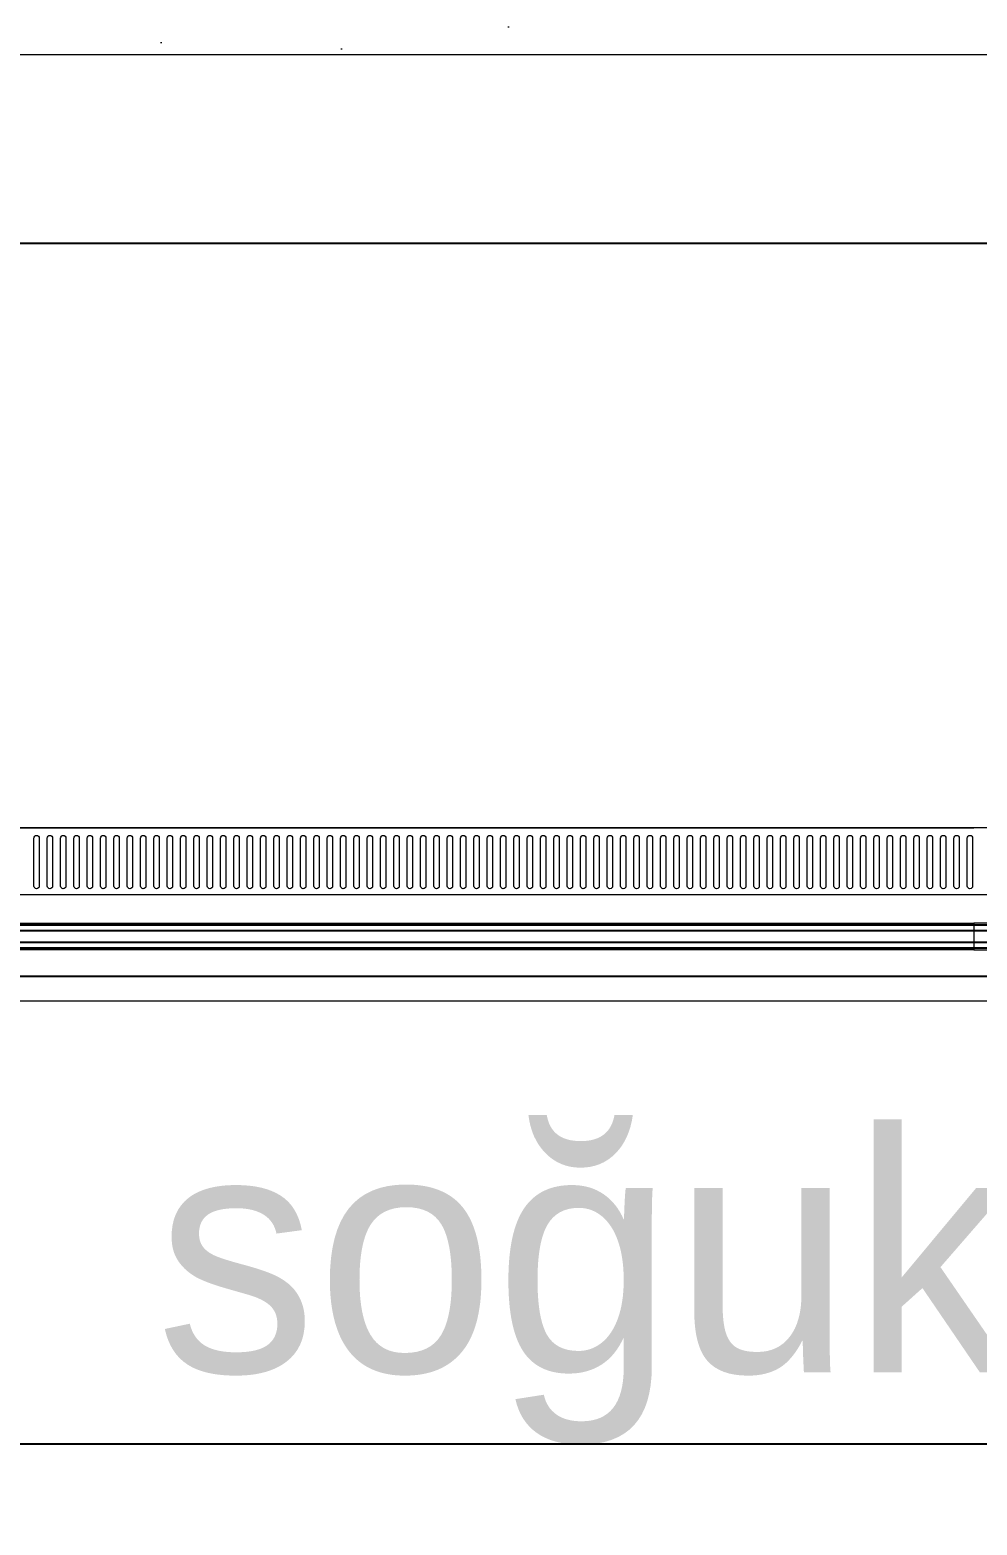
# Model space of a CAD drawing. Header units: centimetres. Extents: x -72470 to -43129, y -18750 to -16337.
# Drawn here: x -55032.4 to -54961.4, y -17343.7 to -17231.5 of the extents above; entities that cross this region are included whole.
import ezdxf

# ---------------------------------------------------------------- set-up
doc = ezdxf.new("R2010")
doc.units = ezdxf.units.CM
doc.header["$MEASUREMENT"] = 0
doc.linetypes.add('DUZ', pattern=[0])
doc.layers.get('0').update_dxf_attribs({"linetype": 'DUZ', "lineweight": 0})
doc.layers.get('Defpoints').update_dxf_attribs({"lineweight": 0})
doc.layers.add('11-021_500-BLOK B-str_zemin_kat$0$2DTARAMA1', color=253, linetype='Continuous')
doc.layers.add('CAM', color=4, linetype='Continuous')
doc.layers.add('M-OLCU-IC', color=155, linetype='Continuous', lineweight=0)
doc.layers.add('TEFRIS', color=30, linetype='Continuous', lineweight=9)
doc.styles.add('ARIAL', font='arial.ttf', dxfattribs={"width": 0.6})
doc.styles.add('TAKSİM', font='GOTHIC.TTF', dxfattribs={"height": 20})
doc.dimstyles.new('E_100', dxfattribs={"dimtxt": 10, "dimasz": 10, "dimexe": 5, "dimexo": 30, "dimgap": 3, "dimtad": 1, "dimtoh": 1, "dimdec": 0, "dimzin": 12, "dimdsep": 46, "dimtxsty": 'ARIAL', "dimblk": 'OBLIQUE', "dimcen": 5, "dimdle": 1, "dimclrt": 256, "dimadec": 0, "dimazin": 3, "dimtfac": 1, "dimtdec": 0, "dimtofl": 0, "dimtmove": 2, "dimatfit": 3, "dimldrblk": 'OBLIQUE', "dimfxl": 5, "dimtolj": 1, "dimtzin": 0, "dimarcsym": 0})

# ---------------------------------------------------------------- blocks, each defined once
blk = doc.blocks.new('_OBLIQUE')
at = {"layer": 'M-OLCU-IC', "linetype": 'ByBlock'}
for p, q in [((-0.5, -0.5), (0.5, 0.5)), ((0, 0), (0, 0))]:
    blk.add_line(p, q, dxfattribs=at)
blk = doc.blocks.new('*D90')
at = {"color": 0, "linetype": 'Continuous', "lineweight": -2, "transparency": 16777216}
for p, q in [((-55371.23390606668, -17334.34602291379), (-55371.23390606668, -17342.56599142592)), ((-53448.18576918088, -17334.34602291568), (-53448.18576918088, -17342.56599142592)), ((-55372.23390606668, -17337.56599142592), (-53447.18576918088, -17337.56599142592))]:
    blk.add_line(p, q, dxfattribs=at)
at = {"layer": 'Defpoints', "color": 0, "linetype": 'Continuous', "transparency": 16777216}
for p in [(-55371.23390606668, -17304.34602291379), (-53448.18576918088, -17304.34602291568), (-53448.18576918088, -17337.56599142592)]:
    blk.add_point(p, dxfattribs=at)
at = {"color": 0, "linetype": 'Continuous', "lineweight": -2, "transparency": 16777216, "xscale": 10, "yscale": 10, "zscale": 10, "rotation": 180}
blk.add_blockref('_OBLIQUE', (-55371.23390606668, -17337.56599142592), dxfattribs=at)
at = {"color": 0, "linetype": 'Continuous', "lineweight": -2, "transparency": 16777216, "xscale": 10, "yscale": 10, "zscale": 10}
blk.add_blockref('_OBLIQUE', (-53448.18576918088, -17337.56599142592), dxfattribs=at)
at = {"linetype": 'Continuous', "transparency": 16777216, "insert": (-54409.70983762378, -17329.4568509075), "char_height": 10, "attachment_point": 5, "style": 'ARIAL'}
blk.add_mtext('\\A1;1923', dxfattribs=at)

msp = doc.modelspace()

# ---------------------------------------------------------------- hatches: boundary and pattern name
h = msp.add_hatch()
h.set_pattern_fill('AR-CONC', color=256, scale=5)
h.set_pattern_definition([(49.99999999999999, (7173.62819381911, -52.02101693398254), (35.86300913003767, -3.137606749129755), [3.75, -41.25]), (355, (7173.62819381911, -52.02101693398254), (-6.937566680650001, 37.60960668500059), [3, -33]), (100.45144446, (7176.61677786911, -52.28248413398251), (28.9254423363556, 34.47199954843147), [3.187009599999994, -35.05710559999991]), (46.18420000000001, (7173.62819381911, -42.02101693398254), (53.36206653357862, -8.275964039653827), [5.625, -61.875]), (96.63563549, (7178.075031069109, -42.71068228398258), (46.73309728371142, 48.70593003872752), [4.7805171, -52.58568799999999]), (351.1841639899999, (7173.62819381911, -42.02101693398254), (46.73309725273866, 48.70593001349951), [4.5, -49.50000005]), (21, (7178.62819381911, -44.52101693398254), (29.84535260592308, -20.13094453326694), [3.75, -41.25]), (326.0000000000001, (7178.62819381911, -44.52101693398254), (12.16576659607909, 36.25750225234265), [3, -33]), (71.45144474, (7181.115306519109, -46.19859563398245), (42.01111883649855, 16.12655764031769), [3.1870095, -35.0571056]), (37.50000000000001, (7173.62819381911, -52.02101693398254), (0.6079927658645334, 16.64469269156557), [0, -32.59999999999999, 0, -33.5, 0, -33.125]), (7.499999999999999, (7173.62819381911, -52.02101693398254), (13.15347687210743, 19.72058559411801), [0, -19.1, 0, -31.85, 0, -12.625]), (327.5, (7162.47819381911, -52.02101693398254), (26.69112180862045, -1.127743586718988), [0, -12.5, 0, -39, 0, -51.75]), (317.5, (7157.47819381911, -52.02101693398254), (29.15930846711931, 5.005249116615886), [0, -16.25, 0, -25.9, 0, -36.75])])
h.paths.add_polyline_path([(-54833.11687720778, -17204.36617192873), (-54960.61687720778, -17204.36617192873), (-55083.11687720778, -17204.36617192873), (-55083.11687720778, -17233.36617192873), (-54833.11687720778, -17233.36617192873)])
at = {"layer": '11-021_500-BLOK B-str_zemin_kat$0$2DTARAMA1'}
h = msp.add_hatch(dxfattribs=at)
h.set_pattern_fill('ANSI33', color=256, scale=100)
h.set_pattern_definition([(45, (-413509.5235000515, -192690.2066484655), (-17.67766952966369, 17.67766952966369), []), (45, (-413491.8458305515, -192690.2066484655), (-17.67766952966369, 17.67766952966369), [12.5, -6.25])])
edge = h.paths.add_edge_path()
edge.add_arc((-53448.18576900393, -17219.43709981061), 40, 0, 360)
edge = h.paths.add_edge_path()
edge.add_arc((-54288.18576900393, -17219.43709981061), 40, 0, 360)
edge = h.paths.add_edge_path()
edge.add_arc((-55128.18576900393, -17219.43709981061), 40, 0, 360)
edge = h.paths.add_edge_path()
edge.add_arc((-55968.18576900393, -17219.43709981061), 40, 0, 360)
h.paths.add_polyline_path([(-54835.71432833868, -17053.77368003472), (-54661.95784812042, -17053.77368003472), (-54661.95784812042, -17007.82211113978), (-54835.71432833868, -17007.82211113978)], flags=9)
h.paths.add_polyline_path([(-53982.50537089037, -17053.79925984381), (-53808.73865874844, -17053.79925984381), (-53808.73865874844, -17007.81699517807), (-53982.50537089037, -17007.81699517807)], flags=9)
h.paths.add_polyline_path([(-55675.71944430051, -17053.79925984381), (-55520.59938973019, -17053.79925984381), (-55520.59938973019, -17007.81699517807), (-55675.71944430051, -17007.81699517807)], flags=9)
edge = h.paths.add_edge_path()
edge.add_arc((-56808.18576900393, -17219.43709981061), 40, 0, 360)
edge = h.paths.add_edge_path()
edge.add_arc((-55128.18576900393, -18059.43709981061), 40, 0, 360)
edge = h.paths.add_edge_path()
edge.add_arc((-54288.18576900393, -18059.43709981061), 40, 0, 360)
edge = h.paths.add_edge_path()
edge.add_arc((-53448.18576900393, -18059.43709981061), 40, 0, 360)

# ---------------------------------------------------------------- linework, layer by layer
for p, q in [((-55083.11687720778, -17233.36617192873), (-54955.61687720778, -17233.36617192873)), ((-55077.11687720778, -17291.36617192873), (-54961.61687720778, -17291.36617192873)), ((-54833.11687720778, -17291.36617192873), (-55077.11687720778, -17291.36617192873)), ((-55083.11687720778, -17296.36617192873), (-54955.61687720778, -17296.36617192873))]:
    msp.add_line(p, q)
at = {"color": 7, "lineweight": 0}
msp.add_line((-55083.11687720778, -17233.36617192873), (-54955.61687720778, -17233.36617192873), dxfattribs=at)
for points in [[(-55032.11687720778, -17295.73638267815), (-55032.11687720778, -17292.13638267816, -0.414213562373095), (-55031.91687720778, -17291.93638267816), (-55031.91687720778, -17291.93638267816, -0.414213562373095), (-55031.71687720779, -17292.13638267816), (-55031.71687720779, -17295.73638267815, -0.414213562373095), (-55031.91687720778, -17295.93638267816), (-55031.91687720778, -17295.93638267816, -0.414213562373095)], [(-55032.11687720778, -17295.73638267815), (-55032.11687720778, -17292.13638267816, -0.414213562373095), (-55031.91687720778, -17291.93638267816), (-55031.91687720778, -17291.93638267816, -0.414213562373095), (-55031.71687720779, -17292.13638267816), (-55031.71687720779, -17295.73638267815, -0.414213562373095), (-55031.91687720778, -17295.93638267816), (-55031.91687720778, -17295.93638267816, -0.414213562373095)], [(-55031.11687720778, -17295.73638267815), (-55031.11687720778, -17292.13638267816, -0.414213562373095), (-55030.91687720778, -17291.93638267816), (-55030.91687720778, -17291.93638267816, -0.414213562373095), (-55030.71687720779, -17292.13638267816), (-55030.71687720779, -17295.73638267815, -0.414213562373095), (-55030.91687720778, -17295.93638267816), (-55030.91687720778, -17295.93638267816, -0.414213562373095)], [(-55031.11687720778, -17295.73638267815), (-55031.11687720778, -17292.13638267816, -0.414213562373095), (-55030.91687720778, -17291.93638267816), (-55030.91687720778, -17291.93638267816, -0.414213562373095), (-55030.71687720779, -17292.13638267816), (-55030.71687720779, -17295.73638267815, -0.414213562373095), (-55030.91687720778, -17295.93638267816), (-55030.91687720778, -17295.93638267816, -0.414213562373095)], [(-55030.11687720778, -17295.73638267815), (-55030.11687720778, -17292.13638267816, -0.414213562373095), (-55029.91687720778, -17291.93638267816), (-55029.91687720778, -17291.93638267816, -0.414213562373095), (-55029.71687720779, -17292.13638267816), (-55029.71687720779, -17295.73638267815, -0.414213562373095), (-55029.91687720778, -17295.93638267816), (-55029.91687720778, -17295.93638267816, -0.414213562373095)], [(-55030.11687720778, -17295.73638267815), (-55030.11687720778, -17292.13638267816, -0.414213562373095), (-55029.91687720778, -17291.93638267816), (-55029.91687720778, -17291.93638267816, -0.414213562373095), (-55029.71687720779, -17292.13638267816), (-55029.71687720779, -17295.73638267815, -0.414213562373095), (-55029.91687720778, -17295.93638267816), (-55029.91687720778, -17295.93638267816, -0.414213562373095)], [(-55029.11687720778, -17295.73638267815), (-55029.11687720778, -17292.13638267816, -0.414213562373095), (-55028.91687720778, -17291.93638267816), (-55028.91687720778, -17291.93638267816, -0.414213562373095), (-55028.71687720779, -17292.13638267816), (-55028.71687720779, -17295.73638267815, -0.414213562373095), (-55028.91687720778, -17295.93638267816), (-55028.91687720778, -17295.93638267816, -0.414213562373095)], [(-55029.11687720778, -17295.73638267815), (-55029.11687720778, -17292.13638267816, -0.414213562373095), (-55028.91687720778, -17291.93638267816), (-55028.91687720778, -17291.93638267816, -0.414213562373095), (-55028.71687720779, -17292.13638267816), (-55028.71687720779, -17295.73638267815, -0.414213562373095), (-55028.91687720778, -17295.93638267816), (-55028.91687720778, -17295.93638267816, -0.414213562373095)], [(-55028.11687720778, -17295.73638267815), (-55028.11687720778, -17292.13638267816, -0.414213562373095), (-55027.91687720778, -17291.93638267816), (-55027.91687720778, -17291.93638267816, -0.414213562373095), (-55027.71687720779, -17292.13638267816), (-55027.71687720779, -17295.73638267815, -0.414213562373095), (-55027.91687720778, -17295.93638267816), (-55027.91687720778, -17295.93638267816, -0.414213562373095)], [(-55028.11687720778, -17295.73638267815), (-55028.11687720778, -17292.13638267816, -0.414213562373095), (-55027.91687720778, -17291.93638267816), (-55027.91687720778, -17291.93638267816, -0.414213562373095), (-55027.71687720779, -17292.13638267816), (-55027.71687720779, -17295.73638267815, -0.414213562373095), (-55027.91687720778, -17295.93638267816), (-55027.91687720778, -17295.93638267816, -0.414213562373095)], [(-55027.11687720778, -17295.73638267815), (-55027.11687720778, -17292.13638267816, -0.414213562373095), (-55026.91687720778, -17291.93638267816), (-55026.91687720778, -17291.93638267816, -0.414213562373095), (-55026.71687720779, -17292.13638267816), (-55026.71687720779, -17295.73638267815, -0.414213562373095), (-55026.91687720778, -17295.93638267816), (-55026.91687720778, -17295.93638267816, -0.414213562373095)], [(-55027.11687720778, -17295.73638267815), (-55027.11687720778, -17292.13638267816, -0.414213562373095), (-55026.91687720778, -17291.93638267816), (-55026.91687720778, -17291.93638267816, -0.414213562373095), (-55026.71687720779, -17292.13638267816), (-55026.71687720779, -17295.73638267815, -0.414213562373095), (-55026.91687720778, -17295.93638267816), (-55026.91687720778, -17295.93638267816, -0.414213562373095)], [(-55026.11687720778, -17295.73638267815), (-55026.11687720778, -17292.13638267816, -0.414213562373095), (-55025.91687720778, -17291.93638267816), (-55025.91687720778, -17291.93638267816, -0.414213562373095), (-55025.71687720779, -17292.13638267816), (-55025.71687720779, -17295.73638267815, -0.414213562373095), (-55025.91687720778, -17295.93638267816), (-55025.91687720778, -17295.93638267816, -0.414213562373095)], [(-55026.11687720778, -17295.73638267815), (-55026.11687720778, -17292.13638267816, -0.414213562373095), (-55025.91687720778, -17291.93638267816), (-55025.91687720778, -17291.93638267816, -0.414213562373095), (-55025.71687720779, -17292.13638267816), (-55025.71687720779, -17295.73638267815, -0.414213562373095), (-55025.91687720778, -17295.93638267816), (-55025.91687720778, -17295.93638267816, -0.414213562373095)], [(-55025.11687720778, -17295.73638267815), (-55025.11687720778, -17292.13638267816, -0.414213562373095), (-55024.91687720778, -17291.93638267816), (-55024.91687720778, -17291.93638267816, -0.414213562373095), (-55024.71687720779, -17292.13638267816), (-55024.71687720779, -17295.73638267815, -0.414213562373095), (-55024.91687720778, -17295.93638267816), (-55024.91687720778, -17295.93638267816, -0.414213562373095)], [(-55025.11687720778, -17295.73638267815), (-55025.11687720778, -17292.13638267816, -0.414213562373095), (-55024.91687720778, -17291.93638267816), (-55024.91687720778, -17291.93638267816, -0.414213562373095), (-55024.71687720779, -17292.13638267816), (-55024.71687720779, -17295.73638267815, -0.414213562373095), (-55024.91687720778, -17295.93638267816), (-55024.91687720778, -17295.93638267816, -0.414213562373095)], [(-55024.11687720778, -17295.73638267815), (-55024.11687720778, -17292.13638267816, -0.414213562373095), (-55023.91687720778, -17291.93638267816), (-55023.91687720778, -17291.93638267816, -0.414213562373095), (-55023.71687720779, -17292.13638267816), (-55023.71687720779, -17295.73638267815, -0.414213562373095), (-55023.91687720778, -17295.93638267816), (-55023.91687720778, -17295.93638267816, -0.414213562373095)], [(-55024.11687720778, -17295.73638267815), (-55024.11687720778, -17292.13638267816, -0.414213562373095), (-55023.91687720778, -17291.93638267816), (-55023.91687720778, -17291.93638267816, -0.414213562373095), (-55023.71687720779, -17292.13638267816), (-55023.71687720779, -17295.73638267815, -0.414213562373095), (-55023.91687720778, -17295.93638267816), (-55023.91687720778, -17295.93638267816, -0.414213562373095)], [(-55023.11687720778, -17295.73638267815), (-55023.11687720778, -17292.13638267816, -0.414213562373095), (-55022.91687720778, -17291.93638267816), (-55022.91687720778, -17291.93638267816, -0.414213562373095), (-55022.71687720779, -17292.13638267816), (-55022.71687720779, -17295.73638267815, -0.414213562373095), (-55022.91687720778, -17295.93638267816), (-55022.91687720778, -17295.93638267816, -0.414213562373095)], [(-55023.11687720778, -17295.73638267815), (-55023.11687720778, -17292.13638267816, -0.414213562373095), (-55022.91687720778, -17291.93638267816), (-55022.91687720778, -17291.93638267816, -0.414213562373095), (-55022.71687720779, -17292.13638267816), (-55022.71687720779, -17295.73638267815, -0.414213562373095), (-55022.91687720778, -17295.93638267816), (-55022.91687720778, -17295.93638267816, -0.414213562373095)], [(-55022.11687720778, -17295.73638267815), (-55022.11687720778, -17292.13638267816, -0.414213562373095), (-55021.91687720778, -17291.93638267816), (-55021.91687720778, -17291.93638267816, -0.414213562373095), (-55021.71687720779, -17292.13638267816), (-55021.71687720779, -17295.73638267815, -0.414213562373095), (-55021.91687720778, -17295.93638267816), (-55021.91687720778, -17295.93638267816, -0.414213562373095)], [(-55022.11687720778, -17295.73638267815), (-55022.11687720778, -17292.13638267816, -0.414213562373095), (-55021.91687720778, -17291.93638267816), (-55021.91687720778, -17291.93638267816, -0.414213562373095), (-55021.71687720779, -17292.13638267816), (-55021.71687720779, -17295.73638267815, -0.414213562373095), (-55021.91687720778, -17295.93638267816), (-55021.91687720778, -17295.93638267816, -0.414213562373095)], [(-55021.11687720778, -17295.73638267815), (-55021.11687720778, -17292.13638267816, -0.414213562373095), (-55020.91687720778, -17291.93638267816), (-55020.91687720778, -17291.93638267816, -0.414213562373095), (-55020.71687720779, -17292.13638267816), (-55020.71687720779, -17295.73638267815, -0.414213562373095), (-55020.91687720778, -17295.93638267816), (-55020.91687720778, -17295.93638267816, -0.414213562373095)], [(-55021.11687720778, -17295.73638267815), (-55021.11687720778, -17292.13638267816, -0.414213562373095), (-55020.91687720778, -17291.93638267816), (-55020.91687720778, -17291.93638267816, -0.414213562373095), (-55020.71687720779, -17292.13638267816), (-55020.71687720779, -17295.73638267815, -0.414213562373095), (-55020.91687720778, -17295.93638267816), (-55020.91687720778, -17295.93638267816, -0.414213562373095)], [(-55020.11687720778, -17295.73638267815), (-55020.11687720778, -17292.13638267816, -0.414213562373095), (-55019.91687720778, -17291.93638267816), (-55019.91687720778, -17291.93638267816, -0.414213562373095), (-55019.71687720779, -17292.13638267816), (-55019.71687720779, -17295.73638267815, -0.414213562373095), (-55019.91687720778, -17295.93638267816), (-55019.91687720778, -17295.93638267816, -0.414213562373095)], [(-55020.11687720778, -17295.73638267815), (-55020.11687720778, -17292.13638267816, -0.414213562373095), (-55019.91687720778, -17291.93638267816), (-55019.91687720778, -17291.93638267816, -0.414213562373095), (-55019.71687720779, -17292.13638267816), (-55019.71687720779, -17295.73638267815, -0.414213562373095), (-55019.91687720778, -17295.93638267816), (-55019.91687720778, -17295.93638267816, -0.414213562373095)], [(-55019.11687720778, -17295.73638267815), (-55019.11687720778, -17292.13638267816, -0.414213562373095), (-55018.91687720778, -17291.93638267816), (-55018.91687720778, -17291.93638267816, -0.414213562373095), (-55018.71687720779, -17292.13638267816), (-55018.71687720779, -17295.73638267815, -0.414213562373095), (-55018.91687720778, -17295.93638267816), (-55018.91687720778, -17295.93638267816, -0.414213562373095)], [(-55019.11687720778, -17295.73638267815), (-55019.11687720778, -17292.13638267816, -0.414213562373095), (-55018.91687720778, -17291.93638267816), (-55018.91687720778, -17291.93638267816, -0.414213562373095), (-55018.71687720779, -17292.13638267816), (-55018.71687720779, -17295.73638267815, -0.414213562373095), (-55018.91687720778, -17295.93638267816), (-55018.91687720778, -17295.93638267816, -0.414213562373095)], [(-55018.11687720778, -17295.73638267815), (-55018.11687720778, -17292.13638267816, -0.414213562373095), (-55017.91687720778, -17291.93638267816), (-55017.91687720778, -17291.93638267816, -0.414213562373095), (-55017.71687720779, -17292.13638267816), (-55017.71687720779, -17295.73638267815, -0.414213562373095), (-55017.91687720778, -17295.93638267816), (-55017.91687720778, -17295.93638267816, -0.414213562373095)], [(-55018.11687720778, -17295.73638267815), (-55018.11687720778, -17292.13638267816, -0.414213562373095), (-55017.91687720778, -17291.93638267816), (-55017.91687720778, -17291.93638267816, -0.414213562373095), (-55017.71687720779, -17292.13638267816), (-55017.71687720779, -17295.73638267815, -0.414213562373095), (-55017.91687720778, -17295.93638267816), (-55017.91687720778, -17295.93638267816, -0.414213562373095)], [(-55017.11687720778, -17295.73638267815), (-55017.11687720778, -17292.13638267816, -0.414213562373095), (-55016.91687720778, -17291.93638267816), (-55016.91687720778, -17291.93638267816, -0.414213562373095), (-55016.71687720779, -17292.13638267816), (-55016.71687720779, -17295.73638267815, -0.414213562373095), (-55016.91687720778, -17295.93638267816), (-55016.91687720778, -17295.93638267816, -0.414213562373095)], [(-55017.11687720778, -17295.73638267815), (-55017.11687720778, -17292.13638267816, -0.414213562373095), (-55016.91687720778, -17291.93638267816), (-55016.91687720778, -17291.93638267816, -0.414213562373095), (-55016.71687720779, -17292.13638267816), (-55016.71687720779, -17295.73638267815, -0.414213562373095), (-55016.91687720778, -17295.93638267816), (-55016.91687720778, -17295.93638267816, -0.414213562373095)], [(-55016.11687720778, -17295.73638267815), (-55016.11687720778, -17292.13638267816, -0.414213562373095), (-55015.91687720778, -17291.93638267816), (-55015.91687720778, -17291.93638267816, -0.414213562373095), (-55015.71687720779, -17292.13638267816), (-55015.71687720779, -17295.73638267815, -0.414213562373095), (-55015.91687720778, -17295.93638267816), (-55015.91687720778, -17295.93638267816, -0.414213562373095)], [(-55016.11687720778, -17295.73638267815), (-55016.11687720778, -17292.13638267816, -0.414213562373095), (-55015.91687720778, -17291.93638267816), (-55015.91687720778, -17291.93638267816, -0.414213562373095), (-55015.71687720779, -17292.13638267816), (-55015.71687720779, -17295.73638267815, -0.414213562373095), (-55015.91687720778, -17295.93638267816), (-55015.91687720778, -17295.93638267816, -0.414213562373095)], [(-55015.11687720778, -17295.73638267815), (-55015.11687720778, -17292.13638267816, -0.414213562373095), (-55014.91687720778, -17291.93638267816), (-55014.91687720778, -17291.93638267816, -0.414213562373095), (-55014.71687720779, -17292.13638267816), (-55014.71687720779, -17295.73638267815, -0.414213562373095), (-55014.91687720778, -17295.93638267816), (-55014.91687720778, -17295.93638267816, -0.414213562373095)], [(-55015.11687720778, -17295.73638267815), (-55015.11687720778, -17292.13638267816, -0.414213562373095), (-55014.91687720778, -17291.93638267816), (-55014.91687720778, -17291.93638267816, -0.414213562373095), (-55014.71687720779, -17292.13638267816), (-55014.71687720779, -17295.73638267815, -0.414213562373095), (-55014.91687720778, -17295.93638267816), (-55014.91687720778, -17295.93638267816, -0.414213562373095)], [(-55014.11687720778, -17295.73638267815), (-55014.11687720778, -17292.13638267816, -0.414213562373095), (-55013.91687720778, -17291.93638267816), (-55013.91687720778, -17291.93638267816, -0.414213562373095), (-55013.71687720779, -17292.13638267816), (-55013.71687720779, -17295.73638267815, -0.414213562373095), (-55013.91687720778, -17295.93638267816), (-55013.91687720778, -17295.93638267816, -0.414213562373095)], [(-55013.11687720778, -17295.73638267815), (-55013.11687720778, -17292.13638267816, -0.414213562373095), (-55012.91687720778, -17291.93638267816), (-55012.91687720778, -17291.93638267816, -0.414213562373095), (-55012.71687720779, -17292.13638267816), (-55012.71687720779, -17295.73638267815, -0.414213562373095), (-55012.91687720778, -17295.93638267816), (-55012.91687720778, -17295.93638267816, -0.414213562373095)], [(-55012.11687720778, -17295.73638267815), (-55012.11687720778, -17292.13638267816, -0.414213562373095), (-55011.91687720778, -17291.93638267816), (-55011.91687720778, -17291.93638267816, -0.414213562373095), (-55011.71687720779, -17292.13638267816), (-55011.71687720779, -17295.73638267815, -0.414213562373095), (-55011.91687720778, -17295.93638267816), (-55011.91687720778, -17295.93638267816, -0.414213562373095)], [(-55011.11687720778, -17295.73638267815), (-55011.11687720778, -17292.13638267816, -0.414213562373095), (-55010.91687720778, -17291.93638267816), (-55010.91687720778, -17291.93638267816, -0.414213562373095), (-55010.71687720779, -17292.13638267816), (-55010.71687720779, -17295.73638267815, -0.414213562373095), (-55010.91687720778, -17295.93638267816), (-55010.91687720778, -17295.93638267816, -0.414213562373095)], [(-55010.11687720778, -17295.73638267815), (-55010.11687720778, -17292.13638267816, -0.414213562373095), (-55009.91687720778, -17291.93638267816), (-55009.91687720778, -17291.93638267816, -0.414213562373095), (-55009.71687720779, -17292.13638267816), (-55009.71687720779, -17295.73638267815, -0.414213562373095), (-55009.91687720778, -17295.93638267816), (-55009.91687720778, -17295.93638267816, -0.414213562373095)], [(-55009.11687720778, -17295.73638267815), (-55009.11687720778, -17292.13638267816, -0.414213562373095), (-55008.91687720778, -17291.93638267816), (-55008.91687720778, -17291.93638267816, -0.414213562373095), (-55008.71687720779, -17292.13638267816), (-55008.71687720779, -17295.73638267815, -0.414213562373095), (-55008.91687720778, -17295.93638267816), (-55008.91687720778, -17295.93638267816, -0.414213562373095)], [(-55008.11687720778, -17295.73638267815), (-55008.11687720778, -17292.13638267816, -0.414213562373095), (-55007.91687720778, -17291.93638267816), (-55007.91687720778, -17291.93638267816, -0.414213562373095), (-55007.71687720779, -17292.13638267816), (-55007.71687720779, -17295.73638267815, -0.414213562373095), (-55007.91687720778, -17295.93638267816), (-55007.91687720778, -17295.93638267816, -0.414213562373095)], [(-55007.11687720778, -17295.73638267815), (-55007.11687720778, -17292.13638267816, -0.414213562373095), (-55006.91687720778, -17291.93638267816), (-55006.91687720778, -17291.93638267816, -0.414213562373095), (-55006.71687720779, -17292.13638267816), (-55006.71687720779, -17295.73638267815, -0.414213562373095), (-55006.91687720778, -17295.93638267816), (-55006.91687720778, -17295.93638267816, -0.414213562373095)], [(-55006.11687720778, -17295.73638267815), (-55006.11687720778, -17292.13638267816, -0.414213562373095), (-55005.91687720778, -17291.93638267816), (-55005.91687720778, -17291.93638267816, -0.414213562373095), (-55005.71687720779, -17292.13638267816), (-55005.71687720779, -17295.73638267815, -0.414213562373095), (-55005.91687720778, -17295.93638267816), (-55005.91687720778, -17295.93638267816, -0.414213562373095)], [(-55005.11687720778, -17295.73638267815), (-55005.11687720778, -17292.13638267816, -0.414213562373095), (-55004.91687720778, -17291.93638267816), (-55004.91687720778, -17291.93638267816, -0.414213562373095), (-55004.71687720779, -17292.13638267816), (-55004.71687720779, -17295.73638267815, -0.414213562373095), (-55004.91687720778, -17295.93638267816), (-55004.91687720778, -17295.93638267816, -0.414213562373095)], [(-55004.11687720778, -17295.73638267815), (-55004.11687720778, -17292.13638267816, -0.414213562373095), (-55003.91687720778, -17291.93638267816), (-55003.91687720778, -17291.93638267816, -0.414213562373095), (-55003.71687720779, -17292.13638267816), (-55003.71687720779, -17295.73638267815, -0.414213562373095), (-55003.91687720778, -17295.93638267816), (-55003.91687720778, -17295.93638267816, -0.414213562373095)], [(-55003.11687720778, -17295.73638267815), (-55003.11687720778, -17292.13638267816, -0.414213562373095), (-55002.91687720778, -17291.93638267816), (-55002.91687720778, -17291.93638267816, -0.414213562373095), (-55002.71687720779, -17292.13638267816), (-55002.71687720779, -17295.73638267815, -0.414213562373095), (-55002.91687720778, -17295.93638267816), (-55002.91687720778, -17295.93638267816, -0.414213562373095)], [(-55002.11687720778, -17295.73638267815), (-55002.11687720778, -17292.13638267816, -0.414213562373095), (-55001.91687720778, -17291.93638267816), (-55001.91687720778, -17291.93638267816, -0.414213562373095), (-55001.71687720779, -17292.13638267816), (-55001.71687720779, -17295.73638267815, -0.414213562373095), (-55001.91687720778, -17295.93638267816), (-55001.91687720778, -17295.93638267816, -0.414213562373095)], [(-55001.11687720778, -17295.73638267815), (-55001.11687720778, -17292.13638267816, -0.414213562373095), (-55000.91687720778, -17291.93638267816), (-55000.91687720778, -17291.93638267816, -0.414213562373095), (-55000.71687720779, -17292.13638267816), (-55000.71687720779, -17295.73638267815, -0.414213562373095), (-55000.91687720778, -17295.93638267816), (-55000.91687720778, -17295.93638267816, -0.414213562373095)], [(-55000.11687720778, -17295.73638267815), (-55000.11687720778, -17292.13638267816, -0.414213562373095), (-54999.91687720778, -17291.93638267816), (-54999.91687720778, -17291.93638267816, -0.414213562373095), (-54999.71687720779, -17292.13638267816), (-54999.71687720779, -17295.73638267815, -0.414213562373095), (-54999.91687720778, -17295.93638267816), (-54999.91687720778, -17295.93638267816, -0.414213562373095)], [(-54999.11687720778, -17295.73638267815), (-54999.11687720778, -17292.13638267816, -0.414213562373095), (-54998.91687720778, -17291.93638267816), (-54998.91687720778, -17291.93638267816, -0.414213562373095), (-54998.71687720779, -17292.13638267816), (-54998.71687720779, -17295.73638267815, -0.414213562373095), (-54998.91687720778, -17295.93638267816), (-54998.91687720778, -17295.93638267816, -0.414213562373095)], [(-54998.11687720778, -17295.73638267815), (-54998.11687720778, -17292.13638267816, -0.414213562373095), (-54997.91687720778, -17291.93638267816), (-54997.91687720778, -17291.93638267816, -0.414213562373095), (-54997.71687720779, -17292.13638267816), (-54997.71687720779, -17295.73638267815, -0.414213562373095), (-54997.91687720778, -17295.93638267816), (-54997.91687720778, -17295.93638267816, -0.414213562373095)], [(-54997.11687720778, -17295.73638267815), (-54997.11687720778, -17292.13638267816, -0.414213562373095), (-54996.91687720778, -17291.93638267816), (-54996.91687720778, -17291.93638267816, -0.414213562373095), (-54996.71687720779, -17292.13638267816), (-54996.71687720779, -17295.73638267815, -0.414213562373095), (-54996.91687720778, -17295.93638267816), (-54996.91687720778, -17295.93638267816, -0.414213562373095)], [(-54996.11687720778, -17295.73638267815), (-54996.11687720778, -17292.13638267816, -0.414213562373095), (-54995.91687720778, -17291.93638267816), (-54995.91687720778, -17291.93638267816, -0.414213562373095), (-54995.71687720779, -17292.13638267816), (-54995.71687720779, -17295.73638267815, -0.414213562373095), (-54995.91687720778, -17295.93638267816), (-54995.91687720778, -17295.93638267816, -0.414213562373095)], [(-54995.11687720778, -17295.73638267815), (-54995.11687720778, -17292.13638267816, -0.414213562373095), (-54994.91687720778, -17291.93638267816), (-54994.91687720778, -17291.93638267816, -0.414213562373095), (-54994.71687720779, -17292.13638267816), (-54994.71687720779, -17295.73638267815, -0.414213562373095), (-54994.91687720778, -17295.93638267816), (-54994.91687720778, -17295.93638267816, -0.414213562373095)], [(-54994.11687720778, -17295.73638267815), (-54994.11687720778, -17292.13638267816, -0.414213562373095), (-54993.91687720778, -17291.93638267816), (-54993.91687720778, -17291.93638267816, -0.414213562373095), (-54993.71687720779, -17292.13638267816), (-54993.71687720779, -17295.73638267815, -0.414213562373095), (-54993.91687720778, -17295.93638267816), (-54993.91687720778, -17295.93638267816, -0.414213562373095)], [(-54993.11687720778, -17295.73638267815), (-54993.11687720778, -17292.13638267816, -0.414213562373095), (-54992.91687720778, -17291.93638267816), (-54992.91687720778, -17291.93638267816, -0.414213562373095), (-54992.71687720779, -17292.13638267816), (-54992.71687720779, -17295.73638267815, -0.414213562373095), (-54992.91687720778, -17295.93638267816), (-54992.91687720778, -17295.93638267816, -0.414213562373095)], [(-54992.11687720778, -17295.73638267815), (-54992.11687720778, -17292.13638267816, -0.414213562373095), (-54991.91687720778, -17291.93638267816), (-54991.91687720778, -17291.93638267816, -0.414213562373095), (-54991.71687720779, -17292.13638267816), (-54991.71687720779, -17295.73638267815, -0.414213562373095), (-54991.91687720778, -17295.93638267816), (-54991.91687720778, -17295.93638267816, -0.414213562373095)], [(-54991.11687720778, -17295.73638267815), (-54991.11687720778, -17292.13638267816, -0.414213562373095), (-54990.91687720778, -17291.93638267816), (-54990.91687720778, -17291.93638267816, -0.414213562373095), (-54990.71687720779, -17292.13638267816), (-54990.71687720779, -17295.73638267815, -0.414213562373095), (-54990.91687720778, -17295.93638267816), (-54990.91687720778, -17295.93638267816, -0.414213562373095)], [(-54990.11687720778, -17295.73638267815), (-54990.11687720778, -17292.13638267816, -0.414213562373095), (-54989.91687720778, -17291.93638267816), (-54989.91687720778, -17291.93638267816, -0.414213562373095), (-54989.71687720779, -17292.13638267816), (-54989.71687720779, -17295.73638267815, -0.414213562373095), (-54989.91687720778, -17295.93638267816), (-54989.91687720778, -17295.93638267816, -0.414213562373095)], [(-54989.11687720778, -17295.73638267815), (-54989.11687720778, -17292.13638267816, -0.414213562373095), (-54988.91687720778, -17291.93638267816), (-54988.91687720778, -17291.93638267816, -0.414213562373095), (-54988.71687720779, -17292.13638267816), (-54988.71687720779, -17295.73638267815, -0.414213562373095), (-54988.91687720778, -17295.93638267816), (-54988.91687720778, -17295.93638267816, -0.414213562373095)], [(-54988.11687720778, -17295.73638267815), (-54988.11687720778, -17292.13638267816, -0.414213562373095), (-54987.91687720778, -17291.93638267816), (-54987.91687720778, -17291.93638267816, -0.414213562373095), (-54987.71687720779, -17292.13638267816), (-54987.71687720779, -17295.73638267815, -0.414213562373095), (-54987.91687720778, -17295.93638267816), (-54987.91687720778, -17295.93638267816, -0.414213562373095)], [(-54987.11687720778, -17295.73638267815), (-54987.11687720778, -17292.13638267816, -0.414213562373095), (-54986.91687720778, -17291.93638267816), (-54986.91687720778, -17291.93638267816, -0.414213562373095), (-54986.71687720779, -17292.13638267816), (-54986.71687720779, -17295.73638267815, -0.414213562373095), (-54986.91687720778, -17295.93638267816), (-54986.91687720778, -17295.93638267816, -0.414213562373095)], [(-54986.11687720778, -17295.73638267815), (-54986.11687720778, -17292.13638267816, -0.414213562373095), (-54985.91687720778, -17291.93638267816), (-54985.91687720778, -17291.93638267816, -0.414213562373095), (-54985.71687720779, -17292.13638267816), (-54985.71687720779, -17295.73638267815, -0.414213562373095), (-54985.91687720778, -17295.93638267816), (-54985.91687720778, -17295.93638267816, -0.414213562373095)], [(-54985.11687720778, -17295.73638267815), (-54985.11687720778, -17292.13638267816, -0.414213562373095), (-54984.91687720778, -17291.93638267816), (-54984.91687720778, -17291.93638267816, -0.414213562373095), (-54984.71687720779, -17292.13638267816), (-54984.71687720779, -17295.73638267815, -0.414213562373095), (-54984.91687720778, -17295.93638267816), (-54984.91687720778, -17295.93638267816, -0.414213562373095)], [(-54984.11687720778, -17295.73638267815), (-54984.11687720778, -17292.13638267816, -0.414213562373095), (-54983.91687720778, -17291.93638267816), (-54983.91687720778, -17291.93638267816, -0.414213562373095), (-54983.71687720779, -17292.13638267816), (-54983.71687720779, -17295.73638267815, -0.414213562373095), (-54983.91687720778, -17295.93638267816), (-54983.91687720778, -17295.93638267816, -0.414213562373095)], [(-54983.11687720778, -17295.73638267815), (-54983.11687720778, -17292.13638267816, -0.414213562373095), (-54982.91687720778, -17291.93638267816), (-54982.91687720778, -17291.93638267816, -0.414213562373095), (-54982.71687720779, -17292.13638267816), (-54982.71687720779, -17295.73638267815, -0.414213562373095), (-54982.91687720778, -17295.93638267816), (-54982.91687720778, -17295.93638267816, -0.414213562373095)], [(-54982.11687720778, -17295.73638267815), (-54982.11687720778, -17292.13638267816, -0.414213562373095), (-54981.91687720778, -17291.93638267816), (-54981.91687720778, -17291.93638267816, -0.414213562373095), (-54981.71687720779, -17292.13638267816), (-54981.71687720779, -17295.73638267815, -0.414213562373095), (-54981.91687720778, -17295.93638267816), (-54981.91687720778, -17295.93638267816, -0.414213562373095)], [(-54981.11687720778, -17295.73638267815), (-54981.11687720778, -17292.13638267816, -0.414213562373095), (-54980.91687720778, -17291.93638267816), (-54980.91687720778, -17291.93638267816, -0.414213562373095), (-54980.71687720779, -17292.13638267816), (-54980.71687720779, -17295.73638267815, -0.414213562373095), (-54980.91687720778, -17295.93638267816), (-54980.91687720778, -17295.93638267816, -0.414213562373095)], [(-54980.11687720778, -17295.73638267815), (-54980.11687720778, -17292.13638267816, -0.414213562373095), (-54979.91687720778, -17291.93638267816), (-54979.91687720778, -17291.93638267816, -0.414213562373095), (-54979.71687720779, -17292.13638267816), (-54979.71687720779, -17295.73638267815, -0.414213562373095), (-54979.91687720778, -17295.93638267816), (-54979.91687720778, -17295.93638267816, -0.414213562373095)], [(-54979.11687720778, -17295.73638267815), (-54979.11687720778, -17292.13638267816, -0.414213562373095), (-54978.91687720778, -17291.93638267816), (-54978.91687720778, -17291.93638267816, -0.414213562373095), (-54978.71687720779, -17292.13638267816), (-54978.71687720779, -17295.73638267815, -0.414213562373095), (-54978.91687720778, -17295.93638267816), (-54978.91687720778, -17295.93638267816, -0.414213562373095)], [(-54978.11687720778, -17295.73638267815), (-54978.11687720778, -17292.13638267816, -0.414213562373095), (-54977.91687720778, -17291.93638267816), (-54977.91687720778, -17291.93638267816, -0.414213562373095), (-54977.71687720779, -17292.13638267816), (-54977.71687720779, -17295.73638267815, -0.414213562373095), (-54977.91687720778, -17295.93638267816), (-54977.91687720778, -17295.93638267816, -0.414213562373095)], [(-54977.11687720778, -17295.73638267815), (-54977.11687720778, -17292.13638267816, -0.414213562373095), (-54976.91687720778, -17291.93638267816), (-54976.91687720778, -17291.93638267816, -0.414213562373095), (-54976.71687720779, -17292.13638267816), (-54976.71687720779, -17295.73638267815, -0.414213562373095), (-54976.91687720778, -17295.93638267816), (-54976.91687720778, -17295.93638267816, -0.414213562373095)], [(-54976.11687720778, -17295.73638267815), (-54976.11687720778, -17292.13638267816, -0.414213562373095), (-54975.91687720778, -17291.93638267816), (-54975.91687720778, -17291.93638267816, -0.414213562373095), (-54975.71687720779, -17292.13638267816), (-54975.71687720779, -17295.73638267815, -0.414213562373095), (-54975.91687720778, -17295.93638267816), (-54975.91687720778, -17295.93638267816, -0.414213562373095)], [(-54975.11687720778, -17295.73638267815), (-54975.11687720778, -17292.13638267816, -0.414213562373095), (-54974.91687720778, -17291.93638267816), (-54974.91687720778, -17291.93638267816, -0.414213562373095), (-54974.71687720779, -17292.13638267816), (-54974.71687720779, -17295.73638267815, -0.414213562373095), (-54974.91687720778, -17295.93638267816), (-54974.91687720778, -17295.93638267816, -0.414213562373095)], [(-54974.11687720778, -17295.73638267815), (-54974.11687720778, -17292.13638267816, -0.414213562373095), (-54973.91687720778, -17291.93638267816), (-54973.91687720778, -17291.93638267816, -0.414213562373095), (-54973.71687720779, -17292.13638267816), (-54973.71687720779, -17295.73638267815, -0.414213562373095), (-54973.91687720778, -17295.93638267816), (-54973.91687720778, -17295.93638267816, -0.414213562373095)], [(-54973.11687720778, -17295.73638267815), (-54973.11687720778, -17292.13638267816, -0.414213562373095), (-54972.91687720778, -17291.93638267816), (-54972.91687720778, -17291.93638267816, -0.414213562373095), (-54972.71687720779, -17292.13638267816), (-54972.71687720779, -17295.73638267815, -0.414213562373095), (-54972.91687720778, -17295.93638267816), (-54972.91687720778, -17295.93638267816, -0.414213562373095)], [(-54972.11687720778, -17295.73638267815), (-54972.11687720778, -17292.13638267816, -0.414213562373095), (-54971.91687720778, -17291.93638267816), (-54971.91687720778, -17291.93638267816, -0.414213562373095), (-54971.71687720779, -17292.13638267816), (-54971.71687720779, -17295.73638267815, -0.414213562373095), (-54971.91687720778, -17295.93638267816), (-54971.91687720778, -17295.93638267816, -0.414213562373095)], [(-54971.11687720778, -17295.73638267815), (-54971.11687720778, -17292.13638267816, -0.414213562373095), (-54970.91687720778, -17291.93638267816), (-54970.91687720778, -17291.93638267816, -0.414213562373095), (-54970.71687720779, -17292.13638267816), (-54970.71687720779, -17295.73638267815, -0.414213562373095), (-54970.91687720778, -17295.93638267816), (-54970.91687720778, -17295.93638267816, -0.414213562373095)], [(-54970.11687720778, -17295.73638267815), (-54970.11687720778, -17292.13638267816, -0.414213562373095), (-54969.91687720778, -17291.93638267816), (-54969.91687720778, -17291.93638267816, -0.414213562373095), (-54969.71687720779, -17292.13638267816), (-54969.71687720779, -17295.73638267815, -0.414213562373095), (-54969.91687720778, -17295.93638267816), (-54969.91687720778, -17295.93638267816, -0.414213562373095)], [(-54969.11687720778, -17295.73638267815), (-54969.11687720778, -17292.13638267816, -0.414213562373095), (-54968.91687720778, -17291.93638267816), (-54968.91687720778, -17291.93638267816, -0.414213562373095), (-54968.71687720779, -17292.13638267816), (-54968.71687720779, -17295.73638267815, -0.414213562373095), (-54968.91687720778, -17295.93638267816), (-54968.91687720778, -17295.93638267816, -0.414213562373095)], [(-54968.11687720778, -17295.73638267815), (-54968.11687720778, -17292.13638267816, -0.414213562373095), (-54967.91687720778, -17291.93638267816), (-54967.91687720778, -17291.93638267816, -0.414213562373095), (-54967.71687720779, -17292.13638267816), (-54967.71687720779, -17295.73638267815, -0.414213562373095), (-54967.91687720778, -17295.93638267816), (-54967.91687720778, -17295.93638267816, -0.414213562373095)], [(-54967.11687720778, -17295.73638267815), (-54967.11687720778, -17292.13638267816, -0.414213562373095), (-54966.91687720778, -17291.93638267816), (-54966.91687720778, -17291.93638267816, -0.414213562373095), (-54966.71687720779, -17292.13638267816), (-54966.71687720779, -17295.73638267815, -0.414213562373095), (-54966.91687720778, -17295.93638267816), (-54966.91687720778, -17295.93638267816, -0.414213562373095)], [(-54966.11687720778, -17295.73638267815), (-54966.11687720778, -17292.13638267816, -0.414213562373095), (-54965.91687720778, -17291.93638267816), (-54965.91687720778, -17291.93638267816, -0.414213562373095), (-54965.71687720779, -17292.13638267816), (-54965.71687720779, -17295.73638267815, -0.414213562373095), (-54965.91687720778, -17295.93638267816), (-54965.91687720778, -17295.93638267816, -0.414213562373095)], [(-54965.11687720778, -17295.73638267815), (-54965.11687720778, -17292.13638267816, -0.414213562373095), (-54964.91687720778, -17291.93638267816), (-54964.91687720778, -17291.93638267816, -0.414213562373095), (-54964.71687720779, -17292.13638267816), (-54964.71687720779, -17295.73638267815, -0.414213562373095), (-54964.91687720778, -17295.93638267816), (-54964.91687720778, -17295.93638267816, -0.414213562373095)], [(-54964.11687720778, -17295.73638267815), (-54964.11687720778, -17292.13638267816, -0.414213562373095), (-54963.91687720778, -17291.93638267816), (-54963.91687720778, -17291.93638267816, -0.414213562373095), (-54963.71687720779, -17292.13638267816), (-54963.71687720779, -17295.73638267815, -0.414213562373095), (-54963.91687720778, -17295.93638267816), (-54963.91687720778, -17295.93638267816, -0.414213562373095)], [(-54963.11687720778, -17295.73638267815), (-54963.11687720778, -17292.13638267816, -0.414213562373095), (-54962.91687720778, -17291.93638267816), (-54962.91687720778, -17291.93638267816, -0.414213562373095), (-54962.71687720779, -17292.13638267816), (-54962.71687720779, -17295.73638267815, -0.414213562373095), (-54962.91687720778, -17295.93638267816), (-54962.91687720778, -17295.93638267816, -0.414213562373095)], [(-54962.11687720778, -17295.73638267815), (-54962.11687720778, -17292.13638267816, -0.414213562373095), (-54961.91687720778, -17291.93638267816), (-54961.91687720778, -17291.93638267816, -0.414213562373095), (-54961.71687720779, -17292.13638267816), (-54961.71687720779, -17295.73638267815, -0.414213562373095), (-54961.91687720778, -17295.93638267816), (-54961.91687720778, -17295.93638267816, -0.414213562373095)]]:
    msp.add_lwpolyline(points, format="xyb", close=True)
msp.add_lwpolyline([(-55077.11687720778, -17298.51617192873), (-54961.61687720778, -17298.51617192873), (-54961.61687720778, -17300.51617192873), (-55077.11687720778, -17300.51617192873)], close=True)
msp.add_lwpolyline([(-54961.61687720778, -17300.41617192873), (-54961.61687720778, -17300.51617192873), (-54959.61687720778, -17300.51617192873), (-54959.61687720778, -17298.51617192873), (-54961.61687720778, -17298.51617192873), (-54961.61687720778, -17298.61617192873)])
at = {"layer": 'CAM'}
msp.add_lwpolyline([(-55083.11687720778, -17247.51617192873), (-54958.11687720778, -17247.51617192873), (-54958.11687720778, -17302.51617192873), (-55083.11687720778, -17302.51617192873)], close=True, dxfattribs=at)
msp.add_lwpolyline([(-55078.91687720778, -17298.66617192873), (-55078.91687720778, -17300.36617192873), (-54959.81687720778, -17300.36617192873), (-54959.81687720778, -17299.96617192874), (-55078.91687720778, -17299.96617192874), (-55078.91687720778, -17300.36617192873), (-55078.91687720778, -17299.96617192874), (-55078.91687720778, -17299.06617192873), (-54959.81687720778, -17299.06617192873), (-54959.81687720778, -17298.66617192873), (-55078.91687720778, -17298.66617192873), (-55078.91687720778, -17300.36617192873)], dxfattribs=at)
at = {"layer": 'TEFRIS', "color": 0, "linetype": 'Continuous'}
msp.add_lwpolyline([(-54833.11687720778, -17304.36617192873), (-55083.11687720778, -17304.36617192873), (-55083.11687720778, -17204.36617192873), (-54833.11687720778, -17204.36617192873)], close=True, dxfattribs=at)

# ---------------------------------------------------------------- texts
at = {"style": 'TAKSİM'}
msp.add_text('soğuk servis', height=18, dxfattribs=at).set_placement((-55022.9671117454, -17332.19977177304))

# ---------------------------------------------------------------- dimensions: what is measured, and where the dimension line sits
at = {"color": 0, "linetype": 'Continuous'}
dim = msp.add_linear_dim(base=(-53448.18576918088, -17337.56599142592), p1=(-55371.23390606668, -17304.34602291379), p2=(-53448.18576918088, -17304.34602291568), dimstyle='E_100', dxfattribs=at)
dim.commit()
dim.dimension.update_dxf_attribs({"geometry": '*D90', "text_midpoint": (-54409.70983762378, -17329.4568509075)})

doc.saveas('drawing.dxf')
